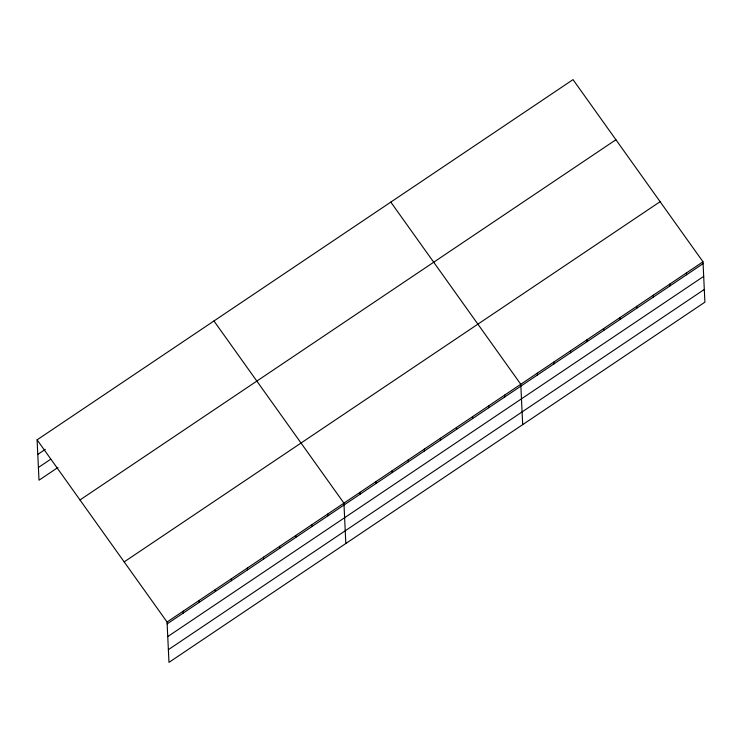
<?xml version="1.0" encoding="UTF-8"?>
<svg xmlns="http://www.w3.org/2000/svg" width="742" height="742" viewBox="0 0 742 742"><rect width="100%" height="100%" fill="white"/><g stroke="black" fill="none" stroke-linecap="round" stroke-linejoin="round"><path stroke-width="1.11" d="M37.1 439.839L573.028 79.626L702.999 261.796L704.9 302.161L168.972 662.374L167.061 622.019L37.1 439.839L39.001 480.204L57.922 467.488M37.786 454.41L45.355 449.327M38.408 467.497L50.697 459.233M79.988 499.96L615.925 139.737M124.174 561.898L660.111 201.685M167.061 622.019L702.999 261.796M167.154 623.883L703.082 263.66M167.748 636.59L703.685 276.367M168.369 649.677L704.297 289.454M390.811 202.102L520.782 384.273L522.683 424.628M213.956 320.971L343.926 503.141L345.828 543.506M686.433 272.935L686.517 274.8M669.868 284.065L669.952 285.93M653.303 295.205L653.387 297.069M636.738 306.335L636.822 308.199M620.173 317.465L620.256 319.338M603.608 328.604L603.691 330.468M587.043 339.734L587.126 341.598M570.477 350.873L570.561 352.738M553.912 362.003L553.996 363.868M537.347 373.143L537.431 375.007M504.699 395.078L504.792 396.942M488.626 405.883L488.709 407.748M472.543 416.689L472.635 418.562M456.469 427.503L456.553 429.368M440.386 438.309L440.479 440.173M424.313 449.114L424.396 450.978M408.23 459.919L408.323 461.784M392.156 470.725L392.24 472.589M376.083 481.53L376.166 483.394M360 492.336L360.093 494.209M327.843 513.956L327.936 515.82M311.77 524.761L311.853 526.625M295.687 535.566L295.78 537.431M279.613 546.372L279.697 548.236M263.531 557.177L263.623 559.041M247.457 567.982L247.54 569.847M231.374 578.788L231.467 580.661M215.301 589.593L215.384 591.467M199.218 600.408L199.31 602.272M183.144 611.213L183.228 613.077"/></g></svg>
